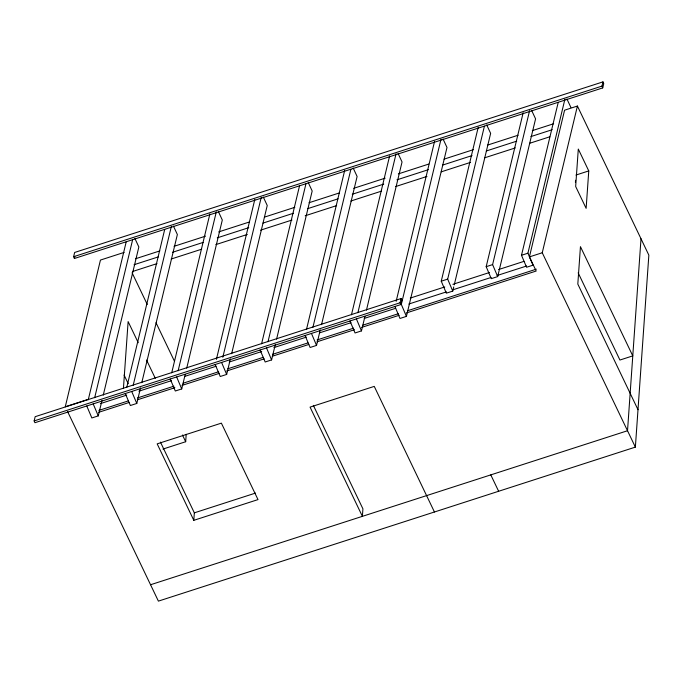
<?xml version="1.0" encoding="UTF-8"?>
<svg xmlns="http://www.w3.org/2000/svg" width="683" height="683" viewBox="0 0 683 683"><rect width="100%" height="100%" fill="white"/><g stroke="black" fill="none" stroke-linecap="round" stroke-linejoin="round"><path stroke-width="1.02" d="M123.435 388.311L128.122 321.582L138.248 342.729M162.972 449.064L185.682 441.73L186.203 434.32M193.81 520.326L157.175 443.865L221.377 423.136L258.003 499.597L193.81 520.326L194.339 512.839L160.454 442.114M575.41 182.335L575.556 180.261M588.763 170.921L586.134 208.341L575.667 186.493L578.296 149.073L588.763 170.921L575.923 175.061M641.004 238.76L627.523 430.734L150.55 584.742M67.583 411.576L158.396 601.125L635.369 447.117L648.85 255.143L577.417 106.044L564.576 110.194L529.41 256.902L536.181 271.04L406.274 312.985M440.996 139.281L401.322 304.413L34.91 422.717L34.15 420.924L35.166 416.69L401.075 298.539L401.843 300.332L400.827 304.567L400.067 302.774L401.075 298.539M73.627 256.706L74.643 252.462L602.969 81.875L603.738 83.668L602.722 87.911L74.396 258.498L73.627 256.706L601.962 86.109L602.969 81.875M74.396 258.498L74.797 256.808M88.252 399.786L126.193 241.884M94.672 397.711L132.613 239.81M86.767 405.975L91.846 417.953L98.267 415.887L102.006 400.34M103.253 395.158L138.854 246.964L134.91 238.504M126.773 387.346L164.705 229.445M133.194 385.272L171.373 226.338M125.288 393.545L130.368 405.523L136.788 403.448L140.519 387.901M141.765 382.719L177.367 234.534L173.431 226.064M171.706 372.841L209.894 213.907M178.126 370.767L216.315 211.832M170.221 379.031L175.3 391.009L181.721 388.934L185.213 374.429M186.707 368.214L222.308 220.02L218.372 211.559M216.4 359.36L254.827 199.393M222.82 357.286L261.248 197.319M215.162 364.517L220.242 376.504L226.662 374.429L230.393 358.882M231.639 353.7L267.241 205.506L263.305 197.046M261.58 343.822L299.521 185.913M268.001 341.748L305.941 183.847M260.095 350.012L265.175 361.99L271.595 359.915L275.334 344.369M276.572 339.195L312.182 191.001L308.238 182.532M306.522 329.308L344.702 170.374M312.942 327.234L350.874 169.333M305.036 335.498L310.116 347.476L316.536 345.41L320.267 329.863M321.514 324.681L357.115 176.487L353.179 168.027M351.455 314.803L389.643 155.861M357.875 312.729L396.063 153.795M349.969 320.993L355.049 332.971L361.469 330.896L364.953 316.391M366.447 310.167L402.048 161.982L398.112 153.513M396.149 301.323L434.576 141.355M394.911 306.479L399.99 318.457L406.411 316.391L446.989 147.468L443.054 139.008M453.751 286.945L452.752 291.095L446.332 293.169L441.252 281.183L478.228 127.26M452.752 291.095L447.672 279.116L484.401 126.218M454.246 284.871L490.642 133.373L486.706 124.912M531.639 110.398L535.574 118.868L497.685 276.581L491.265 278.655L486.185 266.677L523.169 112.755M497.685 276.581L492.605 264.603L529.59 110.68M564.892 99.283L527.916 253.205L532.996 265.183L526.576 267.258L521.496 255.28L558.224 102.382M635.369 447.117L542.251 252.753L577.417 106.044M124.144 252.403L100.444 260.061L65.278 406.769L87.996 399.435M135.482 258.772L159.839 250.909M174.054 246.315L205.515 236.156M218.705 231.896L249.158 222.069M264.381 217.151L294.825 207.316M309.04 202.731L339.485 192.896M353.692 188.312L385.161 178.152M398.351 173.892L428.804 164.057M444.027 159.148L473.456 149.645M487.671 145.052L518.115 135.225M532.322 130.632L553.64 123.751M134.073 264.714L158.43 256.851M172.637 252.258L203.09 242.431M217.296 237.838L248.766 227.678M262.972 223.093L293.417 213.258M307.632 208.674L338.076 198.838M352.283 194.254L383.752 184.094M396.943 179.834L428.403 169.674M442.618 165.09L472.047 155.579M486.262 150.994L516.707 141.159M530.913 136.574L552.231 129.693M132.63 271.484L156.988 263.621M171.194 259.028L201.647 249.201M215.854 244.608L247.314 234.448M260.513 230.188L291.974 220.037M305.173 215.777L336.634 205.617M350.84 201.024L381.293 191.197M395.5 186.604L426.96 176.445M441.175 171.86L470.604 162.358M484.819 157.764L515.264 147.938M529.47 143.345L549.772 136.796M441.252 281.183L447.672 279.116M486.185 266.677L492.605 264.603M521.496 255.28L527.916 253.205M529.41 256.902L542.251 252.753M410.27 298.078L444.778 286.937M452.897 284.316L489.438 272.517M498.573 269.563L523.946 261.376M34.15 420.924L400.067 302.774M100.316 403.644L126.705 395.124M138.888 391.188L171.365 380.704M184.555 376.444L216.024 366.284M229.215 362.024L261.691 351.54M273.874 347.604L306.351 337.12M319.55 332.86L351.011 322.7M364.201 318.44L395.67 308.281M408.861 304.02L446.417 291.889M452.505 289.925L491.068 277.469M497.164 275.505L526.593 266.003M98.873 410.415L128.31 400.912M137.445 397.958L173.977 386.168M183.112 383.214L218.637 371.748M227.772 368.794L263.296 357.329M272.432 354.375L307.956 342.909M317.091 339.955L353.623 328.156M362.758 325.21L398.283 313.736M407.418 310.791L536.317 269.17M98.745 412.284L129.189 402.458M137.309 399.837L174.865 387.705M181.968 385.417L219.525 373.285M226.628 370.997L264.176 358.865M272.295 356.244L308.836 344.445M316.955 341.824L354.511 329.701M361.614 327.405L399.171 315.281M194.339 512.839L255.527 493.083M578.16 272.841L619.933 360.035L632.774 355.886L580.448 246.665L577.818 284.085L637.999 409.698M490.787 474.881L498.633 491.265M434.439 511.994L374.258 386.39L310.065 407.119L362.391 516.339L362.921 508.852L313.343 405.378M132.075 272.773L147.272 304.49M156.023 322.752L174.447 361.205M146.538 360.035L155.289 378.297M182.463 435.003L185.682 441.73M124.084 375.052L128.233 383.701M566.95 99.001L570.886 107.462M601.962 86.109L602.722 87.911M401.322 304.413L406.411 316.391M356.389 318.918L361.469 330.896M311.457 333.432L316.536 345.41M266.515 347.937L271.595 359.915M221.582 362.451L226.662 374.429M176.641 376.956L181.721 388.934M131.708 391.47L136.788 403.448M93.187 403.901L98.267 415.887"/></g></svg>
